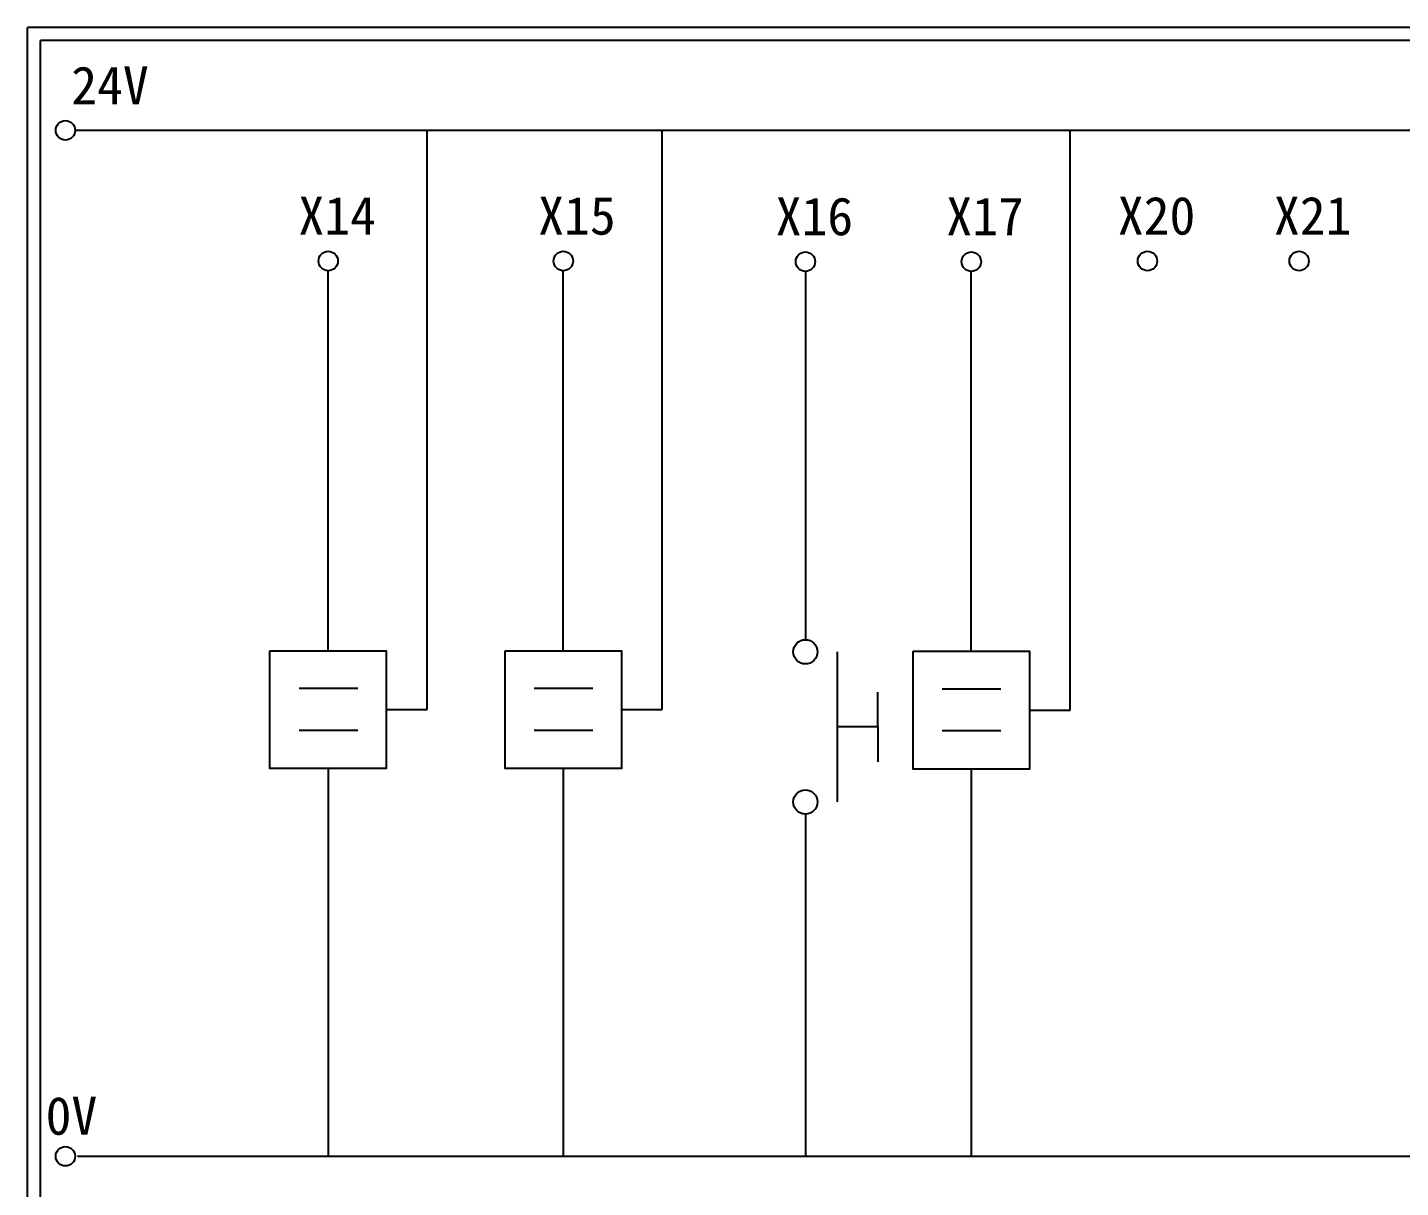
# Model space of a CAD drawing. Extents: x 325 to 612, y 3 to 207.
# Drawn here: x 325.3 to 455.5, y 97 to 207 of the extents above; entities that cross this region are included whole.
import ezdxf

# ---------------------------------------------------------------- set-up
doc = ezdxf.new("R2010")
doc.units = 0
doc.layers.get('0').update_dxf_attribs({"linetype": 'CONTINUOUS'})
doc.layers.add('圖框層', color=7, linetype='CONTINUOUS')
doc.layers.add('標尺寸層', color=3, linetype='CONTINUOUS')
doc.styles.add('STSL', font='kaiu.ttf')

msp = doc.modelspace()

# ---------------------------------------------------------------- linework, layer by layer
at = {"color": 7}
for p, q in [((363.2, 142.31), (363.2, 197.22)), ((385.49, 142.31), (385.49, 197.22)), ((424.17, 142.25), (424.17, 197.16)), ((353.83, 147.89), (353.83, 183.91)), ((376.12, 147.89), (376.12, 183.91)), ((414.8, 147.83), (414.8, 183.85)), ((405.94, 140.66), (405.94, 143.97)), ((359.34, 142.31), (363.2, 142.31)), ((381.63, 142.31), (385.49, 142.31)), ((420.31, 142.25), (424.17, 142.25)), ((405.94, 140.66), (405.94, 137.35)), ((353.83, 136.73), (353.83, 99.96)), ((376.12, 136.73), (376.12, 99.96)), ((414.8, 136.67), (414.8, 99.89))]:
    msp.add_line(p, q, dxfattribs=at)
for points in [[(348.31, 147.89), (359.34, 147.89), (359.34, 136.73), (348.31, 136.73)], [(370.6, 147.89), (381.63, 147.89), (381.63, 136.73), (370.6, 136.73)], [(409.29, 147.83), (420.31, 147.83), (420.31, 136.67), (409.29, 136.67)]]:
    msp.add_lwpolyline(points, close=True, dxfattribs=at)
at = {"layer": '圖框層', "color": 7}
for p, q in [((612.32, 206.97), (325.32, 206.97)), ((325.32, 3), (325.32, 206.97)), ((611.07, 205.72), (326.57, 205.72)), ((326.57, 4.25), (326.57, 205.72))]:
    msp.add_line(p, q, dxfattribs=at)
at = {"layer": '標尺寸層', "color": 7}
for p, q in [((329.84, 197.22), (607.44, 197.22)), ((399.07, 183.85), (399.07, 148.93)), ((402.07, 147.78), (402.07, 133.55)), ((351.07, 144.34), (356.63, 144.34)), ((373.36, 144.34), (378.92, 144.34)), ((412.04, 144.28), (417.61, 144.28)), ((405.94, 140.66), (402.07, 140.66)), ((351.07, 140.37), (356.63, 140.37)), ((373.36, 140.37), (378.92, 140.37)), ((412.04, 140.31), (417.61, 140.31)), ((399.07, 132.39), (399.07, 99.89)), ((330.05, 99.96), (607.92, 99.96))]:
    msp.add_line(p, q, dxfattribs=at)
for centre, radius in [((328.92, 197.22), 0.92), ((353.83, 184.83), 0.92), ((376.12, 184.83), 0.92), ((399.07, 184.77), 0.92), ((414.8, 184.77), 0.92), ((431.5, 184.83), 0.92), ((445.87, 184.83), 0.92), ((399.07, 147.78), 1.15), ((399.07, 133.55), 1.15), ((328.92, 99.96), 0.92)]:
    msp.add_circle(centre, radius, dxfattribs=at)

# ---------------------------------------------------------------- texts
at = {"layer": '圖框層', "color": 7, "style": 'STSL'}
for s, p in [('24V', (329.47, 199.68)), ('X14', (351.01, 187.33)), ('X15', (373.74, 187.33)), ('X16', (396.25, 187.27)), ('X17', (412.43, 187.27)), ('X20', (428.69, 187.33)), ('X21', (443.49, 187.33)), ('0V', (327.04, 102))]:
    msp.add_text(s, height=3.6, dxfattribs=at).set_placement(p)

doc.saveas('drawing.dxf')
